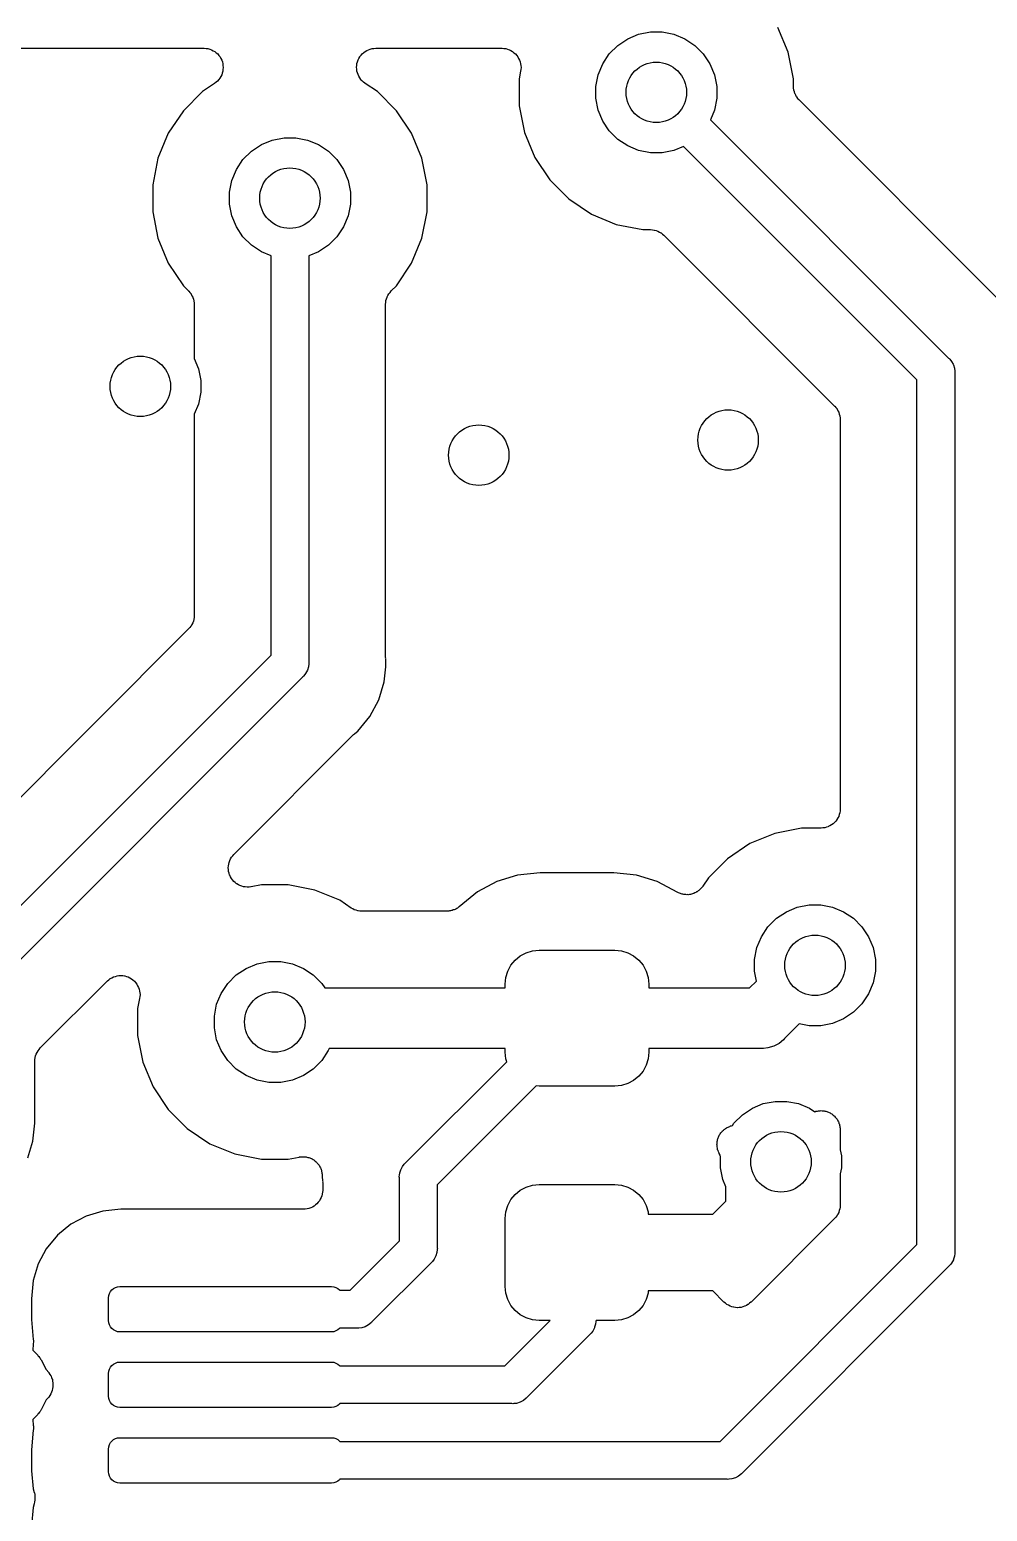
# Model space of a CAD drawing. Extents: x 103 to 213, y -152 to -90.
# Drawn here: x 166.78 to 173.12, y -106.96 to -97.16 of the extents above; entities that cross this region are included whole.
import ezdxf

# ---------------------------------------------------------------- set-up
doc = ezdxf.new("R2010")
doc.units = 0
doc.layers.add('BLACK', color=7, linetype='CONTINUOUS')

msp = doc.modelspace()

# ---------------------------------------------------------------- linework, layer by layer
at = {"layer": 'BLACK', "linetype": 'CONTINUOUS'}
for p, q in [((170.67, -97.2643), (170.736, -97.2205)), ((170.736, -97.2205), (170.808, -97.1904)), ((170.808, -97.1904), (170.886, -97.175)), ((170.886, -97.175), (170.964, -97.175)), ((170.964, -97.175), (171.042, -97.1904)), ((171.042, -97.1904), (171.114, -97.2205)), ((171.114, -97.2205), (171.18, -97.2643)), ((171.798, -97.3101), (171.73, -97.1449)), ((164.859, -97.283), (167.932, -97.283)), ((167.932, -97.283), (167.933, -97.283)), ((167.933, -97.283), (167.933, -97.283)), ((167.933, -97.283), (167.933, -97.283)), ((167.933, -97.283), (167.933, -97.283)), ((167.933, -97.283), (167.946, -97.2844)), ((167.946, -97.2844), (167.958, -97.2857)), ((167.958, -97.2857), (167.958, -97.2858)), ((167.958, -97.2858), (167.958, -97.2858)), ((167.958, -97.2858), (167.97, -97.2895)), ((167.97, -97.2895), (167.981, -97.2931)), ((167.981, -97.2931), (167.981, -97.2932)), ((167.981, -97.2932), (167.982, -97.2933)), ((167.982, -97.2933), (167.992, -97.2992)), ((167.992, -97.2992), (168.003, -97.305)), ((168.003, -97.305), (168.003, -97.3051)), ((168.003, -97.3051), (168.003, -97.3052)), ((168.003, -97.3052), (168.013, -97.3131)), ((168.013, -97.3131), (168.022, -97.3209)), ((168.022, -97.3209), (168.022, -97.321)), ((168.022, -97.321), (168.022, -97.3211)), ((168.022, -97.3211), (168.03, -97.3307)), ((168.03, -97.3307), (168.038, -97.3402)), ((168.957, -97.3499), (168.963, -97.339)), ((168.963, -97.3387), (168.971, -97.3293)), ((168.963, -97.3389), (168.963, -97.3387)), ((168.963, -97.339), (168.963, -97.3389)), ((168.971, -97.3293), (168.979, -97.3199)), ((168.979, -97.3196), (168.989, -97.3119)), ((168.979, -97.3198), (168.979, -97.3196)), ((168.979, -97.3199), (168.979, -97.3198)), ((168.989, -97.3119), (168.998, -97.3042)), ((168.998, -97.304), (169.009, -97.2983)), ((168.998, -97.3041), (168.998, -97.304)), ((168.998, -97.3042), (168.998, -97.3041)), ((169.009, -97.2983), (169.02, -97.2926)), ((169.02, -97.2925), (169.032, -97.289)), ((169.02, -97.2926), (169.02, -97.2925)), ((169.02, -97.2925), (169.02, -97.2925)), ((169.032, -97.289), (169.044, -97.2854)), ((169.044, -97.2854), (169.056, -97.2842)), ((169.044, -97.2854), (169.044, -97.2854)), ((169.044, -97.2854), (169.044, -97.2854)), ((169.056, -97.2842), (169.068, -97.283)), ((169.068, -97.283), (169.903, -97.283)), ((169.903, -97.283), (169.904, -97.283)), ((169.904, -97.283), (169.904, -97.283)), ((169.904, -97.283), (169.904, -97.283)), ((169.904, -97.283), (169.904, -97.283)), ((169.904, -97.283), (169.916, -97.2844)), ((169.916, -97.2844), (169.928, -97.2856)), ((169.928, -97.2856), (169.929, -97.2857)), ((169.929, -97.2857), (169.929, -97.2858)), ((169.929, -97.2858), (169.94, -97.2894)), ((169.94, -97.2894), (169.952, -97.293)), ((169.952, -97.293), (169.952, -97.2932)), ((169.952, -97.2932), (169.953, -97.2933)), ((169.953, -97.2933), (169.963, -97.299)), ((169.963, -97.299), (169.974, -97.3048)), ((169.974, -97.3048), (169.974, -97.305)), ((169.974, -97.305), (169.974, -97.3052)), ((169.974, -97.3052), (169.983, -97.3129)), ((169.983, -97.3129), (169.993, -97.3206)), ((169.993, -97.3206), (169.993, -97.3209)), ((169.993, -97.3209), (169.993, -97.3211)), ((169.993, -97.3211), (170.001, -97.3305)), ((170.001, -97.3305), (170.008, -97.3398)), ((170.571, -97.3855), (170.614, -97.32)), ((170.614, -97.32), (170.67, -97.2643)), ((171.18, -97.2643), (171.236, -97.32)), ((171.236, -97.32), (171.279, -97.3855)), ((171.833, -97.4856), (171.798, -97.3101)), ((168.038, -97.3402), (168.038, -97.3403)), ((168.038, -97.3403), (168.038, -97.3405)), ((168.038, -97.3405), (168.044, -97.3513)), ((168.044, -97.3513), (168.049, -97.3621)), ((168.049, -97.3621), (168.049, -97.3623)), ((168.049, -97.3623), (168.049, -97.3624)), ((168.049, -97.3624), (168.053, -97.374)), ((168.056, -97.4355), (168.052, -97.4474)), ((168.053, -97.374), (168.056, -97.3859)), ((168.056, -97.3859), (168.056, -97.386)), ((168.056, -97.386), (168.056, -97.3862)), ((168.056, -97.3862), (168.057, -97.3983)), ((168.057, -97.4233), (168.056, -97.4352)), ((168.056, -97.4352), (168.056, -97.4354)), ((168.056, -97.4354), (168.056, -97.4355)), ((168.057, -97.3983), (168.059, -97.4106)), ((168.059, -97.4109), (168.057, -97.4233)), ((168.059, -97.4106), (168.059, -97.4107)), ((168.059, -97.4107), (168.059, -97.4109)), ((168.941, -97.4088), (168.943, -97.3968)), ((168.941, -97.4089), (168.941, -97.4088)), ((168.941, -97.4091), (168.941, -97.4089)), ((168.942, -97.4212), (168.941, -97.4091)), ((168.944, -97.4335), (168.942, -97.4212)), ((168.943, -97.3968), (168.944, -97.3845)), ((168.944, -97.3841), (168.948, -97.3727)), ((168.944, -97.3843), (168.944, -97.3841)), ((168.944, -97.3845), (168.944, -97.3843)), ((168.944, -97.4336), (168.944, -97.4335)), ((168.944, -97.4338), (168.944, -97.4336)), ((168.947, -97.4454), (168.944, -97.4338)), ((168.948, -97.3727), (168.951, -97.3608)), ((168.951, -97.3605), (168.957, -97.3499)), ((168.951, -97.3606), (168.951, -97.3605)), ((168.951, -97.3608), (168.951, -97.3606)), ((170.008, -97.3398), (170.009, -97.3402)), ((170.009, -97.3402), (170.009, -97.3405)), ((170.009, -97.3405), (170.014, -97.351)), ((170.014, -97.351), (170.02, -97.3617)), ((170.027, -97.4348), (170.017, -97.4856)), ((170.02, -97.3617), (170.02, -97.3621)), ((170.02, -97.3621), (170.02, -97.3624)), ((170.02, -97.3624), (170.024, -97.3738)), ((170.024, -97.3738), (170.027, -97.3854)), ((170.027, -97.3854), (170.027, -97.3858)), ((170.027, -97.3858), (170.027, -97.3862)), ((170.027, -97.3862), (170.028, -97.398)), ((170.028, -97.4228), (170.027, -97.4348)), ((170.028, -97.398), (170.03, -97.4101)), ((170.03, -97.4109), (170.028, -97.4228)), ((170.03, -97.4101), (170.03, -97.4105)), ((170.03, -97.4105), (170.03, -97.4109)), ((170.54, -97.4583), (170.571, -97.3855)), ((171.279, -97.3855), (171.31, -97.4583)), ((168.002, -97.5156), (167.921, -97.5697)), ((168.012, -97.5078), (168.002, -97.5156)), ((168.021, -97.5001), (168.012, -97.5078)), ((168.029, -97.4904), (168.021, -97.4999)), ((168.021, -97.4999), (168.021, -97.5)), ((168.021, -97.5), (168.021, -97.5001)), ((168.037, -97.481), (168.029, -97.4904)), ((168.043, -97.47), (168.037, -97.4807)), ((168.037, -97.4807), (168.037, -97.4809)), ((168.037, -97.4809), (168.037, -97.481)), ((168.049, -97.4592), (168.043, -97.47)), ((168.052, -97.4474), (168.049, -97.4589)), ((168.049, -97.4589), (168.049, -97.4591)), ((168.049, -97.4591), (168.049, -97.4592)), ((168.951, -97.4573), (168.947, -97.4454)), ((168.951, -97.4574), (168.951, -97.4573)), ((168.951, -97.4576), (168.951, -97.4574)), ((168.956, -97.4685), (168.951, -97.4576)), ((168.962, -97.4793), (168.956, -97.4685)), ((168.962, -97.4794), (168.962, -97.4793)), ((168.962, -97.4795), (168.962, -97.4794)), ((168.97, -97.489), (168.962, -97.4795)), ((168.977, -97.4986), (168.97, -97.489)), ((168.978, -97.4987), (168.977, -97.4986)), ((168.978, -97.4989), (168.978, -97.4987)), ((168.987, -97.5065), (168.978, -97.4989)), ((168.996, -97.5146), (168.987, -97.5065)), ((168.997, -97.5148), (168.996, -97.5146)), ((168.998, -97.5156), (168.997, -97.5148)), ((168.997, -97.5148), (168.997, -97.5148)), ((168.997, -97.5148), (168.997, -97.5148)), ((169.079, -97.5697), (168.998, -97.5156)), ((170.017, -97.4856), (170.017, -97.6644)), ((170.525, -97.5356), (170.54, -97.4583)), ((171.31, -97.4583), (171.325, -97.5356)), ((171.833, -97.5352), (171.833, -97.4856)), ((171.834, -97.5469), (171.833, -97.5352)), ((167.921, -97.5697), (167.795, -97.6962)), ((169.205, -97.6962), (169.079, -97.5697)), ((170.525, -97.6144), (170.525, -97.5356)), ((170.54, -97.6917), (170.525, -97.6144)), ((171.325, -97.6144), (171.31, -97.6917)), ((171.325, -97.5356), (171.325, -97.6144)), ((171.835, -97.5586), (171.834, -97.5469)), ((171.835, -97.5592), (171.835, -97.5586)), ((171.835, -97.5599), (171.835, -97.5592)), ((171.839, -97.5711), (171.835, -97.5599)), ((171.842, -97.5824), (171.839, -97.5711)), ((171.842, -97.583), (171.842, -97.5824)), ((171.843, -97.5836), (171.842, -97.583)), ((171.848, -97.594), (171.843, -97.5836)), ((171.853, -97.6044), (171.848, -97.594)), ((171.854, -97.6049), (171.853, -97.6044)), ((171.854, -97.6055), (171.854, -97.6049)), ((171.862, -97.6146), (171.854, -97.6055)), ((171.869, -97.6237), (171.862, -97.6146)), ((171.87, -97.6247), (171.869, -97.6237)), ((171.87, -97.625), (171.87, -97.6247)), ((171.87, -97.6247), (171.87, -97.6247)), ((171.87, -97.6247), (171.87, -97.6247)), ((173.196, -98.951), (171.87, -97.625)), ((167.795, -97.6962), (167.695, -97.8449)), ((169.305, -97.8449), (169.205, -97.6962)), ((170.017, -97.6644), (170.052, -97.8399)), ((170.571, -97.7645), (170.54, -97.6917)), ((171.31, -97.6917), (171.283, -97.7561)), ((170.614, -97.83), (170.571, -97.7645)), ((171.283, -97.7561), (172.859, -99.3323)), ((167.695, -97.8449), (167.627, -98.0101)), ((168.245, -97.9643), (168.311, -97.9205)), ((168.311, -97.9205), (168.383, -97.8904)), ((168.383, -97.8904), (168.461, -97.875)), ((168.461, -97.875), (168.539, -97.875)), ((168.539, -97.875), (168.617, -97.8904)), ((168.617, -97.8904), (168.689, -97.9205)), ((168.689, -97.9205), (168.755, -97.9643)), ((169.373, -98.0101), (169.305, -97.8449)), ((170.052, -97.8399), (170.12, -98.0051)), ((170.67, -97.8857), (170.614, -97.83)), ((170.736, -97.9295), (170.67, -97.8857)), ((167.627, -98.0101), (167.592, -98.1856)), ((168.146, -98.0855), (168.189, -98.02)), ((168.189, -98.02), (168.245, -97.9643)), ((168.755, -97.9643), (168.811, -98.02)), ((168.811, -98.02), (168.854, -98.0855)), ((169.408, -98.1856), (169.373, -98.0101)), ((170.12, -98.0051), (170.22, -98.1538)), ((170.808, -97.9596), (170.736, -97.9295)), ((170.886, -97.975), (170.808, -97.9596)), ((170.964, -97.975), (170.886, -97.975)), ((171.042, -97.9596), (170.964, -97.975)), ((171.106, -97.9329), (171.042, -97.9596)), ((172.65, -99.4768), (171.106, -97.9329)), ((168.115, -98.1583), (168.146, -98.0855)), ((168.854, -98.0855), (168.885, -98.1583)), ((167.592, -98.1856), (167.592, -98.3644)), ((168.1, -98.2356), (168.115, -98.1583)), ((168.885, -98.1583), (168.9, -98.2356)), ((169.408, -98.3644), (169.408, -98.1856)), ((170.22, -98.1538), (170.346, -98.2803)), ((168.1, -98.3144), (168.1, -98.2356)), ((168.115, -98.3917), (168.1, -98.3144)), ((168.9, -98.3144), (168.885, -98.3917)), ((168.9, -98.2356), (168.9, -98.3144)), ((170.346, -98.2803), (170.495, -98.3797)), ((167.592, -98.3644), (167.627, -98.5399)), ((168.146, -98.4645), (168.115, -98.3917)), ((168.885, -98.3917), (168.854, -98.4645)), ((169.373, -98.5399), (169.408, -98.3644)), ((170.495, -98.3797), (170.66, -98.4481)), ((168.189, -98.53), (168.146, -98.4645)), ((168.854, -98.4645), (168.811, -98.53)), ((170.66, -98.4481), (170.836, -98.483)), ((170.836, -98.483), (170.885, -98.483)), ((170.885, -98.483), (170.886, -98.483)), ((170.886, -98.483), (170.886, -98.483)), ((170.886, -98.483), (170.886, -98.483)), ((170.886, -98.483), (170.887, -98.483)), ((170.887, -98.483), (170.899, -98.4843)), ((170.899, -98.4843), (170.91, -98.4855)), ((170.91, -98.4855), (170.911, -98.4857)), ((170.911, -98.4857), (170.912, -98.4858)), ((170.912, -98.4858), (170.923, -98.4893)), ((170.923, -98.4893), (170.934, -98.4928)), ((170.934, -98.4928), (170.935, -98.4931)), ((170.935, -98.4931), (170.935, -98.4933)), ((170.935, -98.4933), (170.946, -98.4989)), ((170.946, -98.4989), (170.956, -98.5045)), ((170.956, -98.5045), (170.956, -98.5049)), ((170.956, -98.5049), (170.957, -98.5052)), ((170.957, -98.5052), (170.966, -98.5127)), ((170.966, -98.5127), (170.975, -98.5202)), ((167.627, -98.5399), (167.695, -98.7051)), ((168.245, -98.5857), (168.189, -98.53)), ((168.311, -98.6295), (168.245, -98.5857)), ((168.755, -98.5857), (168.689, -98.6295)), ((168.811, -98.53), (168.755, -98.5857)), ((169.305, -98.7051), (169.373, -98.5399)), ((170.975, -98.5202), (172.105, -99.65)), ((167.695, -98.7051), (167.795, -98.8538)), ((168.375, -98.6562), (168.311, -98.6295)), ((168.375, -101.298), (168.375, -98.6562)), ((168.689, -98.6295), (168.625, -98.6562)), ((168.625, -98.6562), (168.625, -101.344)), ((169.205, -98.8538), (169.305, -98.7051)), ((167.795, -98.8538), (167.83, -98.8889)), ((167.83, -98.8889), (167.83, -98.8892)), ((167.83, -98.8892), (167.83, -98.8892)), ((167.83, -98.8892), (167.83, -98.8892)), ((167.83, -98.8892), (167.831, -98.8902)), ((167.831, -98.8902), (167.838, -98.8994)), ((167.838, -98.8994), (167.846, -98.9084)), ((169.154, -98.9081), (169.155, -98.9075)), ((169.155, -98.907), (169.163, -98.898)), ((169.155, -98.9075), (169.155, -98.907)), ((169.163, -98.898), (169.17, -98.8889)), ((169.17, -98.8889), (169.205, -98.8538)), ((167.846, -98.9084), (167.846, -98.909)), ((167.846, -98.909), (167.847, -98.9095)), ((167.847, -98.9095), (167.852, -98.92)), ((167.852, -98.92), (167.857, -98.9303)), ((167.857, -98.9303), (167.858, -98.931)), ((167.858, -98.931), (167.858, -98.9315)), ((167.858, -98.9315), (167.861, -98.9428)), ((167.861, -98.9428), (167.865, -98.954)), ((167.865, -98.954), (167.865, -98.9547)), ((167.865, -98.9547), (167.865, -98.9554)), ((167.865, -98.9554), (167.866, -98.967)), ((167.866, -98.967), (167.867, -98.9787)), ((167.867, -98.9787), (167.867, -99.3366)), ((169.133, -98.9769), (169.134, -98.9653)), ((169.133, -98.9782), (169.133, -98.9769)), ((169.133, -98.9783), (169.133, -98.9782)), ((169.133, -98.9787), (169.133, -98.9783)), ((169.133, -98.9783), (169.133, -98.9783)), ((169.133, -101.313), (169.133, -98.9787)), ((169.134, -98.9653), (169.136, -98.9536)), ((169.136, -98.9523), (169.139, -98.9411)), ((169.136, -98.953), (169.136, -98.9523)), ((169.136, -98.9536), (169.136, -98.953)), ((169.139, -98.9411), (169.143, -98.9299)), ((169.143, -98.9287), (169.149, -98.9184)), ((169.143, -98.9293), (169.143, -98.9287)), ((169.143, -98.9299), (169.143, -98.9293)), ((169.149, -98.9184), (169.154, -98.9081)), ((167.867, -99.3366), (167.895, -99.4033)), ((172.859, -99.3323), (172.864, -99.3362)), ((172.864, -99.3362), (172.868, -99.3409)), ((172.868, -99.3409), (172.868, -99.3409)), ((172.868, -99.3409), (172.879, -99.3552)), ((172.879, -99.3552), (172.889, -99.3733)), ((172.889, -99.3733), (172.891, -99.3769)), ((172.891, -99.3769), (172.898, -99.4005)), ((167.895, -99.4033), (167.91, -99.4806)), ((167.91, -99.4806), (167.91, -99.5594)), ((172.65, -105.198), (172.65, -99.4768)), ((172.898, -99.4005), (172.9, -99.4189)), ((172.9, -99.4189), (172.9, -99.4189)), ((172.9, -99.4189), (172.901, -99.425)), ((172.901, -99.425), (172.9, -99.4311)), ((172.9, -99.4311), (172.9, -105.244)), ((167.91, -99.5594), (167.895, -99.6367)), ((167.895, -99.6367), (167.867, -99.7034)), ((172.105, -99.65), (172.105, -99.6503)), ((172.105, -99.6503), (172.105, -99.6503)), ((172.105, -99.6503), (172.105, -99.6503)), ((172.105, -99.6503), (172.106, -99.6513)), ((172.106, -99.6513), (172.113, -99.6605)), ((172.113, -99.6605), (172.121, -99.6695)), ((172.121, -99.6695), (172.121, -99.6701)), ((172.121, -99.6701), (172.122, -99.6706)), ((172.122, -99.6706), (172.127, -99.6811)), ((172.127, -99.6811), (172.132, -99.6914)), ((172.132, -99.6914), (172.133, -99.692)), ((167.867, -99.7034), (167.867, -101.035)), ((172.133, -99.692), (172.133, -99.6926)), ((172.133, -99.6926), (172.136, -99.7039)), ((172.136, -99.7039), (172.14, -99.7151)), ((172.14, -99.7151), (172.14, -99.7158)), ((172.14, -99.7158), (172.14, -99.7164)), ((172.14, -99.7164), (172.141, -99.7281)), ((172.141, -99.7281), (172.142, -99.7398)), ((172.142, -99.7398), (172.142, -102.315)), ((167.864, -101.062), (167.861, -101.073)), ((167.866, -101.049), (167.864, -101.06)), ((167.864, -101.06), (167.864, -101.061)), ((167.864, -101.061), (167.864, -101.062)), ((167.867, -101.037), (167.866, -101.049)), ((167.867, -101.035), (167.867, -101.036)), ((167.867, -101.036), (167.867, -101.036)), ((167.867, -101.036), (167.867, -101.036)), ((167.867, -101.036), (167.867, -101.037)), ((167.83, -101.125), (166.546, -102.409)), ((167.837, -101.116), (167.83, -101.125)), ((167.845, -101.107), (167.837, -101.116)), ((167.846, -101.106), (167.845, -101.106)), ((167.845, -101.106), (167.845, -101.107)), ((167.851, -101.095), (167.846, -101.106)), ((167.857, -101.085), (167.851, -101.095)), ((167.861, -101.073), (167.857, -101.084)), ((167.857, -101.084), (167.857, -101.085)), ((167.857, -101.085), (167.857, -101.085)), ((166.3, -103.373), (168.375, -101.298)), ((168.625, -101.356), (168.623, -101.375)), ((168.625, -101.344), (168.626, -101.35)), ((168.626, -101.35), (168.625, -101.356)), ((168.625, -101.356), (168.625, -101.356)), ((169.134, -101.318), (169.133, -101.313)), ((169.133, -101.323), (169.134, -101.318)), ((169.134, -101.325), (169.133, -101.323)), ((169.136, -101.35), (169.134, -101.325)), ((169.134, -101.375), (169.136, -101.35)), ((168.584, -101.443), (166.3, -103.727)), ((168.589, -101.439), (168.584, -101.443)), ((168.593, -101.434), (168.589, -101.439)), ((168.604, -101.42), (168.593, -101.434)), ((168.616, -101.398), (168.604, -101.42)), ((168.623, -101.375), (168.616, -101.398)), ((168.616, -101.398), (168.616, -101.398)), ((169.124, -101.474), (169.134, -101.375)), ((169.134, -101.375), (169.134, -101.375)), ((169.088, -101.593), (169.124, -101.474)), ((169.029, -101.703), (169.088, -101.593)), ((168.95, -101.8), (169.029, -101.703)), ((168.129, -102.616), (168.921, -101.824)), ((168.921, -101.824), (168.922, -101.823)), ((168.922, -101.823), (168.927, -101.819)), ((168.927, -101.819), (168.93, -101.816)), ((168.93, -101.816), (168.95, -101.8)), ((172.141, -102.329), (172.139, -102.341)), ((172.142, -102.317), (172.141, -102.329)), ((172.142, -102.315), (172.142, -102.316)), ((172.142, -102.316), (172.142, -102.316)), ((172.142, -102.316), (172.142, -102.316)), ((172.142, -102.316), (172.142, -102.317)), ((172.051, -102.436), (172.04, -102.44)), ((172.063, -102.433), (172.051, -102.436)), ((172.074, -102.427), (172.063, -102.432)), ((172.063, -102.432), (172.063, -102.433)), ((172.063, -102.433), (172.063, -102.433)), ((172.085, -102.421), (172.074, -102.427)), ((172.095, -102.413), (172.085, -102.421)), ((172.085, -102.421), (172.085, -102.421)), ((172.085, -102.421), (172.085, -102.421)), ((172.104, -102.406), (172.095, -102.413)), ((172.112, -102.396), (172.104, -102.405)), ((172.104, -102.405), (172.104, -102.405)), ((172.104, -102.405), (172.104, -102.406)), ((172.12, -102.387), (172.112, -102.396)), ((172.126, -102.375), (172.12, -102.386)), ((172.12, -102.386), (172.12, -102.386)), ((172.12, -102.386), (172.12, -102.387)), ((172.132, -102.365), (172.126, -102.375)), ((172.136, -102.353), (172.132, -102.364)), ((172.132, -102.364), (172.132, -102.365)), ((172.132, -102.365), (172.132, -102.365)), ((172.139, -102.341), (172.136, -102.353)), ((172.139, -102.341), (172.139, -102.341)), ((172.139, -102.341), (172.139, -102.341)), ((171.71, -102.477), (171.545, -102.545)), ((171.886, -102.442), (171.71, -102.477)), ((172.015, -102.442), (171.886, -102.442)), ((172.027, -102.441), (172.015, -102.442)), ((172.039, -102.44), (172.027, -102.441)), ((172.04, -102.44), (172.039, -102.44)), ((172.039, -102.44), (172.039, -102.44)), ((168.114, -102.635), (168.122, -102.625)), ((168.122, -102.625), (168.129, -102.616)), ((171.545, -102.545), (171.396, -102.645)), ((168.092, -102.705), (168.093, -102.693)), ((168.093, -102.717), (168.092, -102.705)), ((168.092, -102.705), (168.092, -102.705)), ((168.092, -102.705), (168.092, -102.705)), ((168.093, -102.693), (168.095, -102.681)), ((168.094, -102.73), (168.093, -102.717)), ((168.098, -102.741), (168.094, -102.73)), ((168.094, -102.73), (168.094, -102.73)), ((168.094, -102.73), (168.094, -102.73)), ((168.095, -102.68), (168.098, -102.669)), ((168.095, -102.681), (168.095, -102.68)), ((168.095, -102.68), (168.095, -102.68)), ((168.098, -102.669), (168.102, -102.657)), ((168.102, -102.657), (168.108, -102.646)), ((168.102, -102.657), (168.102, -102.657)), ((168.102, -102.657), (168.102, -102.657)), ((168.108, -102.646), (168.114, -102.635)), ((168.114, -102.635), (168.114, -102.635)), ((168.114, -102.635), (168.114, -102.635)), ((171.396, -102.645), (171.27, -102.771)), ((168.101, -102.753), (168.098, -102.741)), ((168.101, -102.754), (168.101, -102.753)), ((168.102, -102.754), (168.101, -102.754)), ((168.107, -102.765), (168.102, -102.754)), ((168.113, -102.775), (168.107, -102.765)), ((168.113, -102.776), (168.113, -102.775)), ((168.113, -102.775), (168.113, -102.775)), ((168.121, -102.785), (168.113, -102.776)), ((168.128, -102.795), (168.121, -102.785)), ((168.129, -102.795), (168.128, -102.795)), ((168.138, -102.803), (168.129, -102.795)), ((168.129, -102.795), (168.129, -102.795)), ((168.147, -102.811), (168.138, -102.803)), ((168.148, -102.811), (168.147, -102.811)), ((168.159, -102.817), (168.148, -102.811)), ((168.148, -102.811), (168.148, -102.811)), ((168.169, -102.822), (168.159, -102.817)), ((168.169, -102.823), (168.169, -102.822)), ((168.181, -102.826), (168.169, -102.823)), ((168.169, -102.823), (168.169, -102.823)), ((168.193, -102.83), (168.181, -102.826)), ((168.311, -102.817), (168.244, -102.83)), ((168.489, -102.817), (168.311, -102.817)), ((168.665, -102.852), (168.489, -102.817)), ((169.869, -102.796), (169.741, -102.863)), ((170.007, -102.754), (169.869, -102.796)), ((170.156, -102.739), (170.007, -102.754)), ((170.644, -102.739), (170.156, -102.739)), ((170.793, -102.754), (170.644, -102.739)), ((170.931, -102.796), (170.793, -102.754)), ((171.067, -102.868), (170.931, -102.796)), ((171.232, -102.828), (171.228, -102.832)), ((171.233, -102.827), (171.232, -102.828)), ((171.27, -102.771), (171.233, -102.827)), ((168.205, -102.831), (168.193, -102.83)), ((168.193, -102.83), (168.193, -102.83)), ((168.193, -102.83), (168.193, -102.83)), ((168.217, -102.833), (168.205, -102.831)), ((168.218, -102.833), (168.217, -102.833)), ((168.23, -102.832), (168.218, -102.833)), ((168.218, -102.833), (168.218, -102.833)), ((168.242, -102.831), (168.23, -102.832)), ((168.244, -102.83), (168.242, -102.831)), ((168.242, -102.831), (168.242, -102.831)), ((168.242, -102.831), (168.242, -102.831)), ((168.242, -102.831), (168.242, -102.831)), ((168.83, -102.92), (168.665, -102.852)), ((168.905, -102.971), (168.83, -102.92)), ((169.741, -102.863), (169.62, -102.963)), ((171.072, -102.87), (171.067, -102.868)), ((171.078, -102.873), (171.072, -102.87)), ((171.084, -102.875), (171.078, -102.873)), ((171.09, -102.878), (171.084, -102.875)), ((171.096, -102.879), (171.09, -102.878)), ((171.101, -102.88), (171.096, -102.879)), ((171.108, -102.881), (171.101, -102.88)), ((171.114, -102.882), (171.108, -102.881)), ((171.12, -102.882), (171.114, -102.882)), ((171.126, -102.883), (171.12, -102.882)), ((171.132, -102.882), (171.126, -102.883)), ((171.139, -102.883), (171.132, -102.882)), ((171.145, -102.881), (171.139, -102.883)), ((171.151, -102.881), (171.145, -102.881)), ((171.157, -102.879), (171.151, -102.881)), ((171.164, -102.878), (171.157, -102.879)), ((171.169, -102.876), (171.164, -102.878)), ((171.174, -102.874), (171.169, -102.876)), ((171.18, -102.871), (171.174, -102.874)), ((171.186, -102.868), (171.18, -102.871)), ((171.191, -102.865), (171.186, -102.868)), ((171.196, -102.863), (171.191, -102.865)), ((171.202, -102.858), (171.196, -102.863)), ((171.207, -102.855), (171.202, -102.858)), ((171.211, -102.851), (171.207, -102.855)), ((171.216, -102.847), (171.211, -102.851)), ((171.22, -102.842), (171.216, -102.847)), ((171.225, -102.837), (171.22, -102.842)), ((171.228, -102.832), (171.225, -102.837)), ((168.916, -102.976), (168.905, -102.971)), ((168.926, -102.982), (168.916, -102.976)), ((168.927, -102.982), (168.926, -102.982)), ((168.938, -102.986), (168.927, -102.982)), ((168.927, -102.982), (168.927, -102.982)), ((168.949, -102.989), (168.938, -102.986)), ((168.95, -102.989), (168.949, -102.989)), ((168.951, -102.99), (168.95, -102.989)), ((168.962, -102.991), (168.951, -102.99)), ((168.974, -102.992), (168.962, -102.991)), ((168.976, -102.992), (168.974, -102.992)), ((169.539, -102.992), (168.976, -102.992)), ((168.976, -102.992), (168.976, -102.992)), ((168.976, -102.992), (168.976, -102.992)), ((168.976, -102.992), (168.976, -102.992)), ((169.545, -102.991), (169.539, -102.992)), ((169.551, -102.992), (169.545, -102.991)), ((169.557, -102.99), (169.551, -102.992)), ((169.564, -102.99), (169.557, -102.99)), ((169.569, -102.988), (169.564, -102.99)), ((169.575, -102.987), (169.569, -102.988)), ((169.581, -102.984), (169.575, -102.987)), ((169.588, -102.982), (169.581, -102.984)), ((169.593, -102.98), (169.588, -102.982)), ((169.598, -102.978), (169.593, -102.98)), ((169.604, -102.974), (169.598, -102.978)), ((169.61, -102.971), (169.604, -102.974)), ((169.614, -102.967), (169.61, -102.971)), ((169.619, -102.964), (169.614, -102.967)), ((169.62, -102.963), (169.619, -102.964)), ((169.619, -102.964), (169.619, -102.964)), ((171.72, -103.039), (171.786, -102.996)), ((171.786, -102.996), (171.858, -102.965)), ((171.858, -102.965), (171.936, -102.95)), ((171.936, -102.95), (172.014, -102.95)), ((172.014, -102.95), (172.092, -102.965)), ((172.092, -102.965), (172.164, -102.996)), ((172.164, -102.996), (172.23, -103.039)), ((171.621, -103.161), (171.664, -103.095)), ((171.664, -103.095), (171.72, -103.039)), ((172.23, -103.039), (172.286, -103.095)), ((172.286, -103.095), (172.329, -103.161)), ((171.59, -103.233), (171.621, -103.161)), ((172.329, -103.161), (172.36, -103.233)), ((169.963, -103.35), (169.991, -103.316)), ((169.991, -103.316), (170.025, -103.288)), ((170.025, -103.288), (170.064, -103.267)), ((170.064, -103.267), (170.106, -103.254)), ((170.106, -103.254), (170.15, -103.25)), ((170.15, -103.25), (170.65, -103.25)), ((170.65, -103.25), (170.694, -103.254)), ((170.694, -103.254), (170.736, -103.267)), ((170.736, -103.267), (170.775, -103.288)), ((170.775, -103.288), (170.809, -103.316)), ((170.809, -103.316), (170.837, -103.35)), ((171.575, -103.311), (171.59, -103.233)), ((171.575, -103.389), (171.575, -103.311)), ((172.36, -103.233), (172.375, -103.311)), ((172.375, -103.311), (172.375, -103.389)), ((168.089, -103.47), (168.145, -103.414)), ((168.145, -103.414), (168.211, -103.371)), ((168.211, -103.371), (168.283, -103.34)), ((168.283, -103.34), (168.361, -103.325)), ((168.361, -103.325), (168.439, -103.325)), ((168.439, -103.325), (168.517, -103.34)), ((168.517, -103.34), (168.589, -103.371)), ((168.589, -103.371), (168.655, -103.414)), ((168.655, -103.414), (168.711, -103.47)), ((169.929, -103.431), (169.942, -103.389)), ((169.942, -103.389), (169.963, -103.35)), ((170.837, -103.35), (170.858, -103.389)), ((170.858, -103.389), (170.871, -103.431)), ((171.588, -103.454), (171.575, -103.389)), ((172.375, -103.389), (172.36, -103.467)), ((166.848, -103.897), (167.291, -103.454)), ((167.291, -103.454), (167.292, -103.453)), ((167.292, -103.453), (167.302, -103.445)), ((167.292, -103.453), (167.292, -103.453)), ((167.292, -103.453), (167.292, -103.453)), ((167.292, -103.453), (167.292, -103.453)), ((167.302, -103.445), (167.311, -103.438)), ((167.311, -103.438), (167.311, -103.438)), ((167.311, -103.438), (167.312, -103.438)), ((167.312, -103.438), (167.322, -103.432)), ((167.322, -103.432), (167.333, -103.426)), ((167.333, -103.426), (167.333, -103.426)), ((167.333, -103.426), (167.334, -103.426)), ((167.334, -103.426), (167.345, -103.423)), ((167.345, -103.423), (167.357, -103.419)), ((167.357, -103.419), (167.369, -103.418)), ((167.357, -103.419), (167.357, -103.419)), ((167.357, -103.419), (167.357, -103.419)), ((167.369, -103.418), (167.382, -103.417)), ((167.382, -103.417), (167.382, -103.417)), ((167.382, -103.417), (167.382, -103.417)), ((167.382, -103.417), (167.394, -103.418)), ((167.394, -103.418), (167.406, -103.42)), ((167.406, -103.42), (167.407, -103.42)), ((167.407, -103.42), (167.407, -103.42)), ((167.407, -103.42), (167.418, -103.423)), ((167.418, -103.423), (167.43, -103.427)), ((167.43, -103.427), (167.43, -103.427)), ((167.43, -103.427), (167.43, -103.427)), ((167.43, -103.427), (167.441, -103.433)), ((167.441, -103.433), (167.452, -103.439)), ((167.452, -103.439), (167.452, -103.439)), ((167.452, -103.439), (167.452, -103.439)), ((167.452, -103.439), (167.461, -103.447)), ((167.461, -103.447), (167.471, -103.455)), ((167.471, -103.455), (167.471, -103.455)), ((167.471, -103.455), (167.471, -103.455)), ((167.471, -103.455), (167.479, -103.464)), ((167.479, -103.464), (167.487, -103.474)), ((167.487, -103.474), (167.487, -103.474)), ((167.487, -103.474), (167.487, -103.474)), ((167.487, -103.474), (167.492, -103.485)), ((167.492, -103.485), (167.498, -103.496)), ((167.498, -103.496), (167.498, -103.496)), ((167.498, -103.496), (167.498, -103.496)), ((167.498, -103.496), (167.502, -103.508)), ((167.502, -103.508), (167.505, -103.52)), ((168.046, -103.536), (168.089, -103.47)), ((168.711, -103.47), (168.731, -103.5)), ((168.731, -103.5), (169.925, -103.5)), ((169.925, -103.475), (169.929, -103.431)), ((169.925, -103.5), (169.925, -103.475)), ((170.871, -103.431), (170.875, -103.475)), ((170.875, -103.475), (170.875, -103.5)), ((170.875, -103.5), (171.542, -103.5)), ((171.542, -103.5), (171.588, -103.454)), ((172.36, -103.467), (172.329, -103.539)), ((167.505, -103.569), (167.492, -103.636)), ((167.505, -103.52), (167.505, -103.52)), ((167.505, -103.52), (167.505, -103.52)), ((167.505, -103.52), (167.507, -103.532)), ((167.506, -103.556), (167.505, -103.569)), ((167.508, -103.545), (167.506, -103.556)), ((167.507, -103.532), (167.508, -103.544)), ((167.508, -103.544), (167.508, -103.544)), ((167.508, -103.544), (167.508, -103.545)), ((168, -103.686), (168.015, -103.608)), ((168.015, -103.608), (168.046, -103.536)), ((172.286, -103.605), (172.23, -103.661)), ((172.329, -103.539), (172.286, -103.605)), ((167.492, -103.636), (167.492, -103.814)), ((168, -103.764), (168, -103.686)), ((172.164, -103.704), (172.092, -103.735)), ((172.23, -103.661), (172.164, -103.704)), ((168.015, -103.842), (168, -103.764)), ((171.871, -103.737), (171.773, -103.834)), ((171.936, -103.75), (171.871, -103.737)), ((172.014, -103.75), (171.936, -103.75)), ((172.092, -103.735), (172.014, -103.75)), ((166.833, -103.915), (166.841, -103.906)), ((166.841, -103.906), (166.848, -103.897)), ((167.492, -103.814), (167.527, -103.99)), ((168.046, -103.914), (168.015, -103.842)), ((168.76, -103.9), (168.754, -103.914)), ((169.925, -103.9), (168.76, -103.9)), ((169.925, -103.925), (169.925, -103.9)), ((171.615, -103.9), (170.875, -103.9)), ((170.875, -103.9), (170.875, -103.925)), ((171.625, -103.901), (171.615, -103.9)), ((171.635, -103.9), (171.625, -103.901)), ((171.664, -103.897), (171.635, -103.9)), ((171.635, -103.9), (171.635, -103.9)), ((171.702, -103.886), (171.664, -103.897)), ((171.737, -103.867), (171.702, -103.886)), ((171.767, -103.842), (171.737, -103.867)), ((171.773, -103.834), (171.767, -103.842)), ((166.811, -103.985), (166.812, -103.973)), ((166.811, -103.986), (166.811, -103.985)), ((166.811, -103.987), (166.811, -103.986)), ((166.811, -103.986), (166.811, -103.986)), ((166.811, -103.986), (166.811, -103.986)), ((166.811, -104.394), (166.811, -103.987)), ((166.812, -103.973), (166.814, -103.962)), ((166.814, -103.96), (166.817, -103.949)), ((166.814, -103.961), (166.814, -103.96)), ((166.814, -103.962), (166.814, -103.961)), ((166.817, -103.949), (166.821, -103.938)), ((166.821, -103.937), (166.827, -103.926)), ((166.821, -103.938), (166.821, -103.937)), ((166.821, -103.937), (166.821, -103.937)), ((166.827, -103.926), (166.833, -103.916)), ((166.833, -103.916), (166.833, -103.915)), ((166.833, -103.916), (166.833, -103.916)), ((167.527, -103.99), (167.595, -104.155)), ((168.089, -103.98), (168.046, -103.914)), ((168.145, -104.036), (168.089, -103.98)), ((168.711, -103.98), (168.655, -104.036)), ((168.754, -103.914), (168.711, -103.98)), ((169.266, -104.657), (169.935, -103.988)), ((169.929, -103.969), (169.925, -103.925)), ((169.935, -103.988), (169.929, -103.969)), ((170.871, -103.969), (170.858, -104.011)), ((170.875, -103.925), (170.871, -103.969)), ((168.211, -104.079), (168.145, -104.036)), ((168.283, -104.11), (168.211, -104.079)), ((168.589, -104.079), (168.517, -104.11)), ((168.655, -104.036), (168.589, -104.079)), ((170.809, -104.084), (170.775, -104.112)), ((170.837, -104.05), (170.809, -104.084)), ((170.858, -104.011), (170.837, -104.05)), ((167.595, -104.155), (167.695, -104.304)), ((168.361, -104.125), (168.283, -104.11)), ((168.439, -104.125), (168.361, -104.125)), ((168.517, -104.11), (168.439, -104.125)), ((170.129, -104.148), (169.475, -104.802)), ((170.15, -104.15), (170.129, -104.148)), ((170.65, -104.15), (170.15, -104.15)), ((170.694, -104.146), (170.65, -104.15)), ((170.736, -104.133), (170.694, -104.146)), ((170.775, -104.112), (170.736, -104.133)), ((171.495, -104.339), (171.561, -104.296)), ((171.561, -104.296), (171.633, -104.265)), ((171.633, -104.265), (171.711, -104.25)), ((171.711, -104.25), (171.789, -104.25)), ((171.789, -104.25), (171.867, -104.265)), ((171.867, -104.265), (171.939, -104.296)), ((171.939, -104.296), (171.974, -104.319)), ((166.799, -104.514), (166.811, -104.394)), ((167.695, -104.304), (167.821, -104.43)), ((171.429, -104.41), (171.439, -104.395)), ((171.439, -104.395), (171.495, -104.339)), ((171.974, -104.319), (171.98, -104.316)), ((171.98, -104.316), (171.986, -104.315)), ((171.986, -104.315), (171.991, -104.314)), ((171.991, -104.314), (171.998, -104.313)), ((171.998, -104.313), (172.004, -104.312)), ((172.004, -104.312), (172.01, -104.312)), ((172.01, -104.312), (172.016, -104.311)), ((172.016, -104.311), (172.022, -104.312)), ((172.022, -104.312), (172.029, -104.312)), ((172.029, -104.312), (172.035, -104.313)), ((172.035, -104.313), (172.041, -104.314)), ((172.041, -104.314), (172.047, -104.316)), ((172.047, -104.316), (172.053, -104.317)), ((172.053, -104.317), (172.059, -104.32)), ((172.059, -104.32), (172.064, -104.321)), ((172.064, -104.321), (172.07, -104.324)), ((172.07, -104.324), (172.076, -104.327)), ((172.076, -104.327), (172.081, -104.33)), ((172.081, -104.33), (172.086, -104.333)), ((172.086, -104.333), (172.091, -104.337)), ((172.091, -104.337), (172.096, -104.341)), ((172.096, -104.341), (172.101, -104.345)), ((172.101, -104.345), (172.105, -104.349)), ((172.105, -104.349), (172.109, -104.354)), ((172.109, -104.354), (172.114, -104.359)), ((172.114, -104.359), (172.117, -104.363)), ((172.117, -104.363), (172.121, -104.368)), ((172.121, -104.368), (172.124, -104.374)), ((172.124, -104.374), (172.127, -104.379)), ((172.127, -104.379), (172.13, -104.385)), ((172.13, -104.385), (172.132, -104.39)), ((172.132, -104.39), (172.134, -104.396)), ((172.134, -104.396), (172.137, -104.402)), ((167.821, -104.43), (167.97, -104.53)), ((171.332, -104.497), (171.335, -104.491)), ((171.335, -104.491), (171.336, -104.486)), ((171.336, -104.486), (171.339, -104.48)), ((171.339, -104.48), (171.342, -104.474)), ((171.342, -104.474), (171.345, -104.469)), ((171.345, -104.469), (171.348, -104.464)), ((171.348, -104.464), (171.352, -104.459)), ((171.352, -104.459), (171.356, -104.454)), ((171.356, -104.454), (171.36, -104.449)), ((171.36, -104.449), (171.364, -104.445)), ((171.364, -104.445), (171.369, -104.441)), ((171.369, -104.441), (171.374, -104.436)), ((171.374, -104.436), (171.379, -104.433)), ((171.379, -104.433), (171.383, -104.429)), ((171.383, -104.429), (171.389, -104.426)), ((171.389, -104.426), (171.394, -104.423)), ((171.394, -104.423), (171.4, -104.42)), ((171.4, -104.42), (171.405, -104.418)), ((171.405, -104.418), (171.411, -104.416)), ((171.411, -104.416), (171.417, -104.413)), ((171.417, -104.413), (171.423, -104.412)), ((171.423, -104.412), (171.429, -104.41)), ((171.429, -104.41), (171.429, -104.41)), ((172.137, -104.402), (172.138, -104.408)), ((172.138, -104.408), (172.14, -104.414)), ((172.14, -104.414), (172.14, -104.42)), ((172.14, -104.42), (172.141, -104.427)), ((172.141, -104.427), (172.141, -104.432)), ((172.141, -104.432), (172.142, -104.438)), ((172.142, -104.438), (172.142, -104.57)), ((166.766, -104.624), (166.799, -104.514)), ((167.97, -104.53), (168.135, -104.598)), ((171.326, -104.534), (171.327, -104.528)), ((171.327, -104.54), (171.326, -104.534)), ((171.327, -104.521), (171.328, -104.515)), ((171.327, -104.528), (171.327, -104.521)), ((171.327, -104.546), (171.327, -104.54)), ((171.328, -104.552), (171.327, -104.546)), ((171.328, -104.515), (171.329, -104.509)), ((171.329, -104.559), (171.328, -104.552)), ((171.329, -104.509), (171.331, -104.503)), ((171.33, -104.564), (171.329, -104.559)), ((171.331, -104.57), (171.33, -104.564)), ((171.331, -104.503), (171.332, -104.497)), ((171.334, -104.576), (171.331, -104.57)), ((171.336, -104.583), (171.334, -104.576)), ((171.338, -104.588), (171.336, -104.583)), ((171.341, -104.593), (171.338, -104.588)), ((171.341, -104.595), (171.341, -104.593)), ((172.142, -104.57), (172.15, -104.611)), ((168.135, -104.598), (168.311, -104.633)), ((168.311, -104.633), (168.489, -104.633)), ((168.489, -104.633), (168.562, -104.619)), ((168.562, -104.619), (168.564, -104.618)), ((168.564, -104.618), (168.57, -104.618)), ((168.57, -104.618), (168.576, -104.617)), ((168.576, -104.617), (168.582, -104.617)), ((168.582, -104.617), (168.589, -104.616)), ((168.589, -104.616), (168.594, -104.617)), ((168.594, -104.617), (168.6, -104.617)), ((168.6, -104.617), (168.607, -104.618)), ((168.607, -104.618), (168.613, -104.619)), ((168.613, -104.619), (168.619, -104.621)), ((168.619, -104.621), (168.625, -104.622)), ((168.625, -104.622), (168.631, -104.624)), ((168.631, -104.624), (168.637, -104.626)), ((168.637, -104.626), (168.642, -104.629)), ((168.642, -104.629), (168.647, -104.631)), ((168.647, -104.631), (168.653, -104.635)), ((168.653, -104.635), (168.659, -104.638)), ((168.659, -104.638), (168.663, -104.642)), ((168.663, -104.642), (168.668, -104.645)), ((168.668, -104.645), (168.673, -104.65)), ((168.673, -104.65), (168.678, -104.654)), ((168.678, -104.654), (168.681, -104.659)), ((168.681, -104.659), (168.685, -104.663)), ((168.685, -104.663), (168.689, -104.668)), ((168.689, -104.668), (168.693, -104.673)), ((168.693, -104.673), (168.696, -104.679)), ((168.696, -104.679), (168.699, -104.684)), ((168.699, -104.684), (168.702, -104.69)), ((168.702, -104.69), (168.705, -104.695)), ((169.234, -104.702), (169.246, -104.68)), ((169.246, -104.68), (169.257, -104.666)), ((169.257, -104.666), (169.261, -104.661)), ((169.257, -104.666), (169.257, -104.666)), ((169.261, -104.661), (169.266, -104.657)), ((171.347, -104.605), (171.341, -104.595)), ((171.35, -104.616), (171.347, -104.605)), ((171.35, -104.689), (171.35, -104.616)), ((171.365, -104.767), (171.35, -104.689)), ((172.15, -104.689), (172.142, -104.73)), ((172.15, -104.611), (172.15, -104.689)), ((168.705, -104.695), (168.706, -104.701)), ((168.706, -104.701), (168.709, -104.706)), ((168.709, -104.706), (168.71, -104.713)), ((168.71, -104.713), (168.712, -104.719)), ((168.712, -104.719), (168.712, -104.725)), ((168.712, -104.725), (168.713, -104.731)), ((168.713, -104.731), (168.713, -104.737)), ((168.713, -104.737), (168.714, -104.744)), ((168.714, -104.744), (168.714, -104.747)), ((168.714, -104.747), (168.716, -104.775)), ((168.716, -104.775), (168.717, -104.777)), ((168.717, -104.777), (168.716, -104.782)), ((168.716, -104.782), (168.717, -104.787)), ((168.717, -104.787), (168.717, -104.837)), ((169.224, -104.75), (169.226, -104.737)), ((169.225, -104.756), (169.224, -104.75)), ((169.225, -105.173), (169.225, -104.756)), ((169.226, -104.737), (169.227, -104.725)), ((169.227, -104.725), (169.228, -104.722)), ((169.228, -104.722), (169.234, -104.702)), ((171.386, -104.816), (171.365, -104.767)), ((172.142, -104.73), (172.142, -104.935)), ((168.707, -104.887), (168.701, -104.897)), ((168.711, -104.875), (168.707, -104.886)), ((168.707, -104.886), (168.707, -104.887)), ((168.707, -104.887), (168.707, -104.887)), ((168.714, -104.863), (168.711, -104.875)), ((168.716, -104.851), (168.714, -104.862)), ((168.714, -104.862), (168.714, -104.863)), ((168.714, -104.863), (168.714, -104.863)), ((168.717, -104.839), (168.716, -104.851)), ((168.717, -104.837), (168.717, -104.838)), ((168.717, -104.838), (168.717, -104.838)), ((168.717, -104.838), (168.717, -104.838)), ((168.717, -104.838), (168.717, -104.839)), ((169.475, -104.802), (169.475, -105.219)), ((169.963, -104.9), (169.991, -104.866)), ((169.991, -104.866), (170.025, -104.838)), ((170.025, -104.838), (170.064, -104.817)), ((170.064, -104.817), (170.106, -104.804)), ((170.106, -104.804), (170.15, -104.8)), ((170.15, -104.8), (170.65, -104.8)), ((170.65, -104.8), (170.694, -104.804)), ((170.694, -104.804), (170.736, -104.817)), ((170.736, -104.817), (170.775, -104.838)), ((170.775, -104.838), (170.809, -104.866)), ((170.809, -104.866), (170.837, -104.9)), ((171.384, -104.911), (171.386, -104.816)), ((167.261, -104.976), (167.151, -105.009)), ((167.381, -104.964), (167.261, -104.976)), ((168.59, -104.964), (167.381, -104.964)), ((168.602, -104.963), (168.59, -104.964)), ((168.614, -104.962), (168.602, -104.963)), ((168.615, -104.962), (168.614, -104.962)), ((168.614, -104.962), (168.614, -104.962)), ((168.626, -104.958), (168.615, -104.962)), ((168.638, -104.955), (168.626, -104.958)), ((168.649, -104.949), (168.638, -104.954)), ((168.638, -104.954), (168.638, -104.954)), ((168.638, -104.954), (168.638, -104.955)), ((168.66, -104.943), (168.649, -104.949)), ((168.67, -104.935), (168.66, -104.943)), ((168.66, -104.943), (168.66, -104.943)), ((168.66, -104.943), (168.66, -104.943)), ((168.679, -104.928), (168.67, -104.935)), ((168.687, -104.918), (168.679, -104.927)), ((168.679, -104.927), (168.679, -104.927)), ((168.679, -104.927), (168.679, -104.928)), ((168.695, -104.909), (168.687, -104.918)), ((168.701, -104.897), (168.695, -104.908)), ((168.695, -104.908), (168.695, -104.908)), ((168.695, -104.908), (168.695, -104.909)), ((169.925, -105.025), (169.929, -104.981)), ((169.929, -104.981), (169.942, -104.939)), ((169.942, -104.939), (169.963, -104.9)), ((170.837, -104.9), (170.858, -104.939)), ((170.858, -104.939), (170.871, -104.981)), ((170.871, -104.981), (170.872, -104.996)), ((171.299, -104.996), (171.384, -104.911)), ((172.132, -104.985), (172.126, -104.996)), ((172.136, -104.973), (172.132, -104.984)), ((172.132, -104.984), (172.132, -104.985)), ((172.132, -104.985), (172.132, -104.985)), ((172.139, -104.962), (172.136, -104.973)), ((172.141, -104.949), (172.139, -104.96)), ((172.139, -104.96), (172.139, -104.961)), ((172.139, -104.961), (172.139, -104.962)), ((172.142, -104.937), (172.141, -104.949)), ((172.142, -104.935), (172.142, -104.936)), ((172.142, -104.936), (172.142, -104.936)), ((172.142, -104.936), (172.142, -104.936)), ((172.142, -104.936), (172.142, -104.937)), ((167.05, -105.063), (166.961, -105.136)), ((167.151, -105.009), (167.05, -105.063)), ((169.925, -105.475), (169.925, -105.025)), ((170.872, -104.996), (171.299, -104.996)), ((172.105, -105.025), (171.552, -105.578)), ((172.112, -105.016), (172.105, -105.025)), ((172.12, -105.007), (172.112, -105.016)), ((172.121, -105.006), (172.12, -105.006)), ((172.12, -105.006), (172.12, -105.007)), ((172.126, -104.996), (172.121, -105.006)), ((166.961, -105.136), (166.888, -105.225)), ((168.898, -105.5), (169.225, -105.173)), ((166.888, -105.225), (166.834, -105.326)), ((169.466, -105.273), (169.454, -105.295)), ((169.473, -105.25), (169.466, -105.273)), ((169.475, -105.231), (169.473, -105.25)), ((169.475, -105.219), (169.476, -105.225)), ((169.476, -105.225), (169.475, -105.231)), ((169.475, -105.231), (169.475, -105.231)), ((171.348, -106.5), (172.65, -105.198)), ((172.898, -105.275), (172.892, -105.295)), ((172.9, -105.256), (172.898, -105.275)), ((172.9, -105.244), (172.901, -105.25)), ((172.901, -105.25), (172.9, -105.256)), ((172.9, -105.256), (172.9, -105.256)), ((166.834, -105.326), (166.801, -105.436)), ((169.434, -105.318), (169.043, -105.709)), ((169.439, -105.314), (169.434, -105.318)), ((169.443, -105.309), (169.439, -105.314)), ((169.454, -105.295), (169.443, -105.309)), ((169.443, -105.309), (169.443, -105.309)), ((169.454, -105.295), (169.454, -105.295)), ((172.859, -105.343), (171.493, -106.709)), ((172.864, -105.339), (172.859, -105.343)), ((172.872, -105.329), (172.864, -105.339)), ((172.879, -105.32), (172.872, -105.329)), ((172.891, -105.298), (172.879, -105.32)), ((172.892, -105.295), (172.891, -105.298)), ((166.801, -105.436), (166.789, -105.556)), ((167.36, -105.476), (167.375, -105.475)), ((167.375, -105.475), (168.775, -105.475)), ((168.775, -105.475), (168.79, -105.476)), ((169.929, -105.519), (169.925, -105.475)), ((166.789, -105.556), (166.789, -105.694)), ((167.3, -105.55), (167.301, -105.535)), ((167.3, -105.7), (167.3, -105.55)), ((167.301, -105.535), (167.306, -105.521)), ((167.306, -105.521), (167.313, -105.508)), ((167.313, -105.508), (167.322, -105.497)), ((167.322, -105.497), (167.333, -105.488)), ((167.333, -105.488), (167.346, -105.481)), ((167.346, -105.481), (167.36, -105.476)), ((168.79, -105.476), (168.804, -105.481)), ((168.804, -105.481), (168.817, -105.488)), ((168.817, -105.488), (168.828, -105.497)), ((168.828, -105.497), (168.831, -105.5)), ((168.831, -105.5), (168.898, -105.5)), ((169.942, -105.561), (169.929, -105.519)), ((169.963, -105.6), (169.942, -105.561)), ((170.858, -105.561), (170.837, -105.6)), ((170.871, -105.519), (170.858, -105.561)), ((170.872, -105.504), (170.871, -105.519)), ((171.299, -105.504), (170.872, -105.504)), ((171.372, -105.578), (171.299, -105.504)), ((169.991, -105.634), (169.963, -105.6)), ((170.025, -105.662), (169.991, -105.634)), ((170.064, -105.683), (170.025, -105.662)), ((170.775, -105.662), (170.736, -105.683)), ((170.809, -105.634), (170.775, -105.662)), ((170.837, -105.6), (170.809, -105.634)), ((171.382, -105.585), (171.372, -105.578)), ((171.391, -105.593), (171.382, -105.585)), ((171.392, -105.594), (171.391, -105.593)), ((171.391, -105.593), (171.391, -105.593)), ((171.402, -105.599), (171.392, -105.594)), ((171.413, -105.605), (171.402, -105.599)), ((171.425, -105.609), (171.413, -105.605)), ((171.413, -105.605), (171.413, -105.605)), ((171.413, -105.605), (171.413, -105.605)), ((171.436, -105.612), (171.425, -105.609)), ((171.437, -105.612), (171.436, -105.612)), ((171.449, -105.614), (171.437, -105.612)), ((171.437, -105.612), (171.437, -105.612)), ((171.461, -105.615), (171.449, -105.614)), ((171.462, -105.615), (171.461, -105.615)), ((171.461, -105.615), (171.461, -105.615)), ((171.474, -105.614), (171.462, -105.615)), ((171.486, -105.613), (171.474, -105.614)), ((171.498, -105.609), (171.486, -105.613)), ((171.486, -105.613), (171.486, -105.613)), ((171.486, -105.613), (171.486, -105.613)), ((171.509, -105.606), (171.498, -105.609)), ((171.51, -105.606), (171.509, -105.606)), ((171.521, -105.6), (171.51, -105.606)), ((171.51, -105.606), (171.51, -105.606)), ((171.531, -105.594), (171.521, -105.6)), ((171.532, -105.594), (171.531, -105.594)), ((171.541, -105.586), (171.532, -105.594)), ((171.532, -105.594), (171.532, -105.594)), ((171.551, -105.579), (171.541, -105.586)), ((171.552, -105.578), (171.551, -105.578)), ((171.551, -105.578), (171.551, -105.578)), ((171.551, -105.578), (171.551, -105.578)), ((171.551, -105.578), (171.551, -105.579)), ((166.789, -105.694), (166.802, -105.826)), ((167.301, -105.715), (167.3, -105.7)), ((167.306, -105.729), (167.301, -105.715)), ((167.313, -105.742), (167.306, -105.729)), ((167.322, -105.753), (167.313, -105.742)), ((167.333, -105.762), (167.322, -105.753)), ((167.346, -105.769), (167.333, -105.762)), ((167.36, -105.774), (167.346, -105.769)), ((168.804, -105.769), (168.79, -105.774)), ((168.817, -105.762), (168.804, -105.769)), ((168.828, -105.753), (168.817, -105.762)), ((168.831, -105.75), (168.828, -105.753)), ((168.944, -105.75), (168.831, -105.75)), ((168.95, -105.751), (168.944, -105.75)), ((168.956, -105.75), (168.95, -105.751)), ((168.975, -105.748), (168.956, -105.75)), ((168.956, -105.75), (168.956, -105.75)), ((168.998, -105.741), (168.975, -105.748)), ((169.02, -105.729), (168.998, -105.741)), ((169.039, -105.714), (169.02, -105.729)), ((169.043, -105.709), (169.039, -105.714)), ((169.923, -106), (170.223, -105.7)), ((170.106, -105.696), (170.064, -105.683)), ((170.15, -105.7), (170.106, -105.696)), ((170.223, -105.7), (170.15, -105.7)), ((170.516, -105.748), (170.504, -105.77)), ((170.517, -105.745), (170.516, -105.748)), ((170.523, -105.725), (170.517, -105.745)), ((170.525, -105.706), (170.523, -105.725)), ((170.526, -105.7), (170.525, -105.706)), ((170.525, -105.706), (170.525, -105.706)), ((170.65, -105.7), (170.526, -105.7)), ((170.694, -105.696), (170.65, -105.7)), ((170.736, -105.683), (170.694, -105.696)), ((166.802, -105.856), (166.798, -105.896)), ((166.802, -105.826), (166.803, -105.83)), ((166.803, -105.842), (166.802, -105.855)), ((166.802, -105.855), (166.802, -105.855)), ((166.802, -105.855), (166.802, -105.855)), ((166.802, -105.855), (166.802, -105.856)), ((166.803, -105.83), (166.803, -105.83)), ((166.803, -105.83), (166.803, -105.831)), ((166.803, -105.831), (166.803, -105.842)), ((167.375, -105.775), (167.36, -105.774)), ((168.775, -105.775), (167.375, -105.775)), ((168.79, -105.774), (168.775, -105.775)), ((170.484, -105.793), (170.068, -106.209)), ((170.489, -105.789), (170.484, -105.793)), ((170.494, -105.783), (170.489, -105.789)), ((170.504, -105.77), (170.494, -105.783)), ((166.798, -105.896), (166.831, -105.929)), ((166.831, -105.929), (166.832, -105.931)), ((166.832, -105.931), (166.835, -105.935)), ((166.835, -105.935), (166.839, -105.939)), ((166.839, -105.939), (166.843, -105.945)), ((166.843, -105.945), (166.847, -105.95)), ((166.847, -105.95), (166.85, -105.955)), ((166.85, -105.955), (166.853, -105.959)), ((166.853, -105.959), (166.888, -106.025)), ((166.888, -106.025), (166.904, -106.044)), ((166.904, -106.044), (166.904, -106.045)), ((166.904, -106.045), (166.904, -106.045)), ((166.904, -106.045), (166.904, -106.045)), ((166.904, -106.045), (166.905, -106.046)), ((166.905, -106.046), (166.912, -106.056)), ((166.912, -106.056), (166.918, -106.066)), ((167.3, -106.05), (167.301, -106.035)), ((167.3, -106.2), (167.3, -106.05)), ((167.301, -106.035), (167.306, -106.021)), ((167.306, -106.021), (167.313, -106.008)), ((167.313, -106.008), (167.322, -105.997)), ((167.322, -105.997), (167.333, -105.988)), ((167.333, -105.988), (167.346, -105.981)), ((167.346, -105.981), (167.36, -105.976)), ((167.36, -105.976), (167.375, -105.975)), ((167.375, -105.975), (168.775, -105.975)), ((168.775, -105.975), (168.79, -105.976)), ((168.79, -105.976), (168.804, -105.981)), ((168.804, -105.981), (168.817, -105.988)), ((168.817, -105.988), (168.828, -105.997)), ((168.828, -105.997), (168.831, -106)), ((168.831, -106), (169.923, -106)), ((166.918, -106.066), (166.918, -106.066)), ((166.918, -106.066), (166.919, -106.067)), ((166.919, -106.067), (166.923, -106.078)), ((166.923, -106.078), (166.927, -106.089)), ((166.927, -106.089), (166.928, -106.089)), ((166.93, -106.15), (166.927, -106.162)), ((166.928, -106.089), (166.928, -106.09)), ((166.928, -106.09), (166.93, -106.101)), ((166.93, -106.101), (166.932, -106.113)), ((166.932, -106.139), (166.93, -106.15)), ((166.932, -106.113), (166.932, -106.113)), ((166.932, -106.113), (166.932, -106.114)), ((166.932, -106.114), (166.932, -106.126)), ((166.932, -106.126), (166.932, -106.138)), ((166.932, -106.138), (166.932, -106.138)), ((166.932, -106.138), (166.932, -106.139)), ((166.888, -106.225), (166.853, -106.291)), ((166.904, -106.206), (166.888, -106.225)), ((166.911, -106.196), (166.904, -106.206)), ((166.917, -106.186), (166.911, -106.196)), ((166.918, -106.185), (166.917, -106.185)), ((166.917, -106.185), (166.917, -106.186)), ((166.922, -106.174), (166.918, -106.185)), ((166.927, -106.163), (166.922, -106.174)), ((166.927, -106.162), (166.927, -106.163)), ((166.927, -106.163), (166.927, -106.163)), ((167.301, -106.215), (167.3, -106.2)), ((167.306, -106.229), (167.301, -106.215)), ((167.313, -106.242), (167.306, -106.229)), ((167.322, -106.253), (167.313, -106.242)), ((167.333, -106.262), (167.322, -106.253)), ((168.828, -106.253), (168.817, -106.262)), ((168.831, -106.25), (168.828, -106.253)), ((169.969, -106.25), (168.831, -106.25)), ((169.975, -106.251), (169.969, -106.25)), ((169.981, -106.25), (169.975, -106.251)), ((170, -106.248), (169.981, -106.25)), ((169.981, -106.25), (169.981, -106.25)), ((170.023, -106.241), (170, -106.248)), ((170.045, -106.229), (170.023, -106.241)), ((170.064, -106.214), (170.045, -106.229)), ((170.068, -106.209), (170.064, -106.214)), ((166.831, -106.321), (166.798, -106.354)), ((166.798, -106.354), (166.802, -106.395)), ((166.834, -106.316), (166.831, -106.321)), ((166.838, -106.313), (166.834, -106.316)), ((166.842, -106.307), (166.838, -106.313)), ((166.847, -106.301), (166.842, -106.307)), ((166.849, -106.297), (166.847, -106.301)), ((166.852, -106.292), (166.849, -106.297)), ((166.853, -106.291), (166.852, -106.292)), ((167.346, -106.269), (167.333, -106.262)), ((167.36, -106.274), (167.346, -106.269)), ((167.375, -106.275), (167.36, -106.274)), ((168.775, -106.275), (167.375, -106.275)), ((168.79, -106.274), (168.775, -106.275)), ((168.804, -106.269), (168.79, -106.274)), ((168.817, -106.262), (168.804, -106.269)), ((166.802, -106.425), (166.789, -106.556)), ((166.802, -106.395), (166.802, -106.395)), ((166.802, -106.395), (166.803, -106.396)), ((166.803, -106.422), (166.802, -106.425)), ((166.803, -106.396), (166.803, -106.397)), ((166.803, -106.397), (166.803, -106.397)), ((166.803, -106.397), (166.803, -106.409)), ((166.803, -106.409), (166.803, -106.421)), ((166.803, -106.421), (166.803, -106.421)), ((166.803, -106.421), (166.803, -106.422)), ((167.3, -106.55), (167.301, -106.535)), ((167.3, -106.7), (167.3, -106.55)), ((167.301, -106.535), (167.306, -106.521)), ((167.306, -106.521), (167.313, -106.508)), ((167.313, -106.508), (167.322, -106.497)), ((167.322, -106.497), (167.333, -106.488)), ((167.333, -106.488), (167.346, -106.481)), ((167.346, -106.481), (167.36, -106.476)), ((167.36, -106.476), (167.375, -106.475)), ((167.375, -106.475), (168.775, -106.475)), ((168.775, -106.475), (168.79, -106.476)), ((168.79, -106.476), (168.804, -106.481)), ((168.804, -106.481), (168.817, -106.488)), ((168.817, -106.488), (168.828, -106.497)), ((168.828, -106.497), (168.831, -106.5)), ((168.831, -106.5), (171.348, -106.5)), ((166.789, -106.556), (166.789, -106.694)), ((166.789, -106.694), (166.801, -106.814)), ((167.301, -106.715), (167.3, -106.7)), ((167.306, -106.729), (167.301, -106.715)), ((167.313, -106.742), (167.306, -106.729)), ((167.322, -106.753), (167.313, -106.742)), ((171.425, -106.748), (171.406, -106.75)), ((171.448, -106.741), (171.425, -106.748)), ((171.47, -106.729), (171.448, -106.741)), ((171.489, -106.714), (171.47, -106.729)), ((171.493, -106.709), (171.489, -106.714)), ((166.801, -106.814), (166.808, -106.838)), ((166.808, -106.838), (166.808, -106.838)), ((166.808, -106.838), (166.808, -106.838)), ((166.808, -106.838), (166.808, -106.838)), ((166.808, -106.838), (166.809, -106.84)), ((166.809, -106.84), (166.811, -106.851)), ((167.333, -106.762), (167.322, -106.753)), ((167.346, -106.769), (167.333, -106.762)), ((167.36, -106.774), (167.346, -106.769)), ((167.375, -106.775), (167.36, -106.774)), ((168.775, -106.775), (167.375, -106.775)), ((168.79, -106.774), (168.775, -106.775)), ((168.804, -106.769), (168.79, -106.774)), ((168.817, -106.762), (168.804, -106.769)), ((168.828, -106.753), (168.817, -106.762)), ((168.831, -106.75), (168.828, -106.753)), ((171.394, -106.75), (168.831, -106.75)), ((171.4, -106.751), (171.394, -106.75)), ((171.406, -106.75), (171.4, -106.751)), ((171.406, -106.75), (171.406, -106.75)), ((166.801, -106.936), (166.789, -107.056)), ((166.808, -106.912), (166.801, -106.936)), ((166.81, -106.9), (166.808, -106.912)), ((166.813, -106.889), (166.81, -106.9)), ((166.811, -106.851), (166.813, -106.863)), ((166.813, -106.863), (166.813, -106.863)), ((166.813, -106.863), (166.813, -106.864)), ((166.813, -106.864), (166.813, -106.876)), ((166.813, -106.876), (166.813, -106.888)), ((166.813, -106.888), (166.813, -106.888)), ((166.813, -106.888), (166.813, -106.889))]:
    msp.add_line(p, q, dxfattribs=at)
at = {"layer": 'BLACK'}
for centre in [(170.925, -97.575), (168.5, -98.275), (167.51, -99.52), (171.4, -99.875), (169.75, -99.975), (171.975, -103.35), (168.4, -103.725), (171.75, -104.65)]:
    msp.add_circle(centre, 0.2, dxfattribs=at)

doc.saveas('drawing.dxf')
